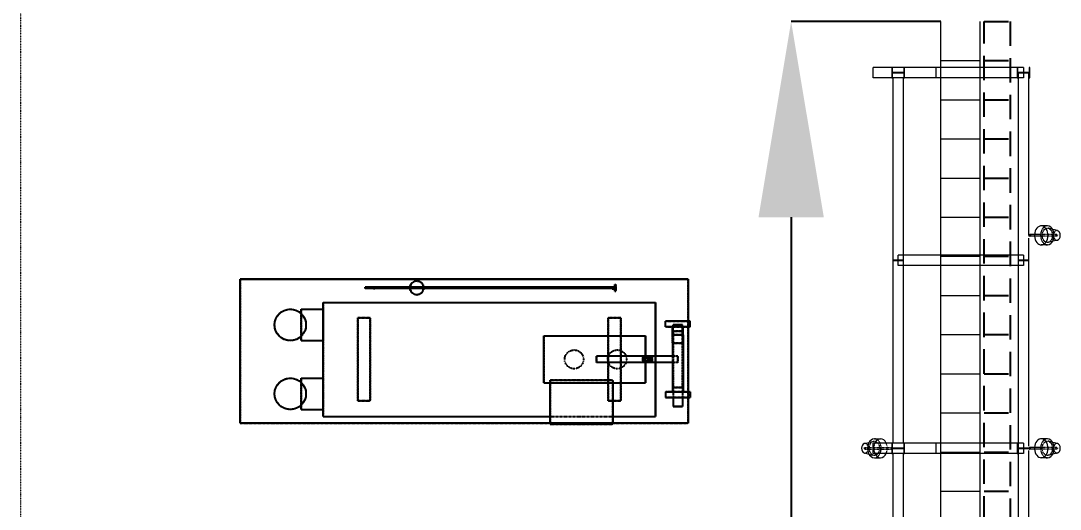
# Model space of a CAD drawing. Header units: inches. Extents: x 19 to 664121, y 34 to 210034.
# Drawn here: x 131674 to 147594, y 157165 to 164653 of the extents above; entities that cross this region are included whole.
import ezdxf

# ---------------------------------------------------------------- set-up
doc = ezdxf.new("R2010")
doc.units = ezdxf.units.IN
doc.header["$MEASUREMENT"] = 0
for name, pattern in [('CABLEROUTEALL-EMBED 1_DWG$0$HIDDEN2', [0.1875, 0.125, -0.0625]), ('DIVIDE2', [0.625, 0.25, -0.125, 0, -0.125, 0, -0.125]), ('LIGHTINGLAYOUTPROGRESSUNIT-EMBED 1_DWG$0$HIDDEN2', [0.1875, 0.125, -0.0625])]:
    doc.linetypes.add(name, pattern=pattern)
doc.layers.add('CABLE TRAY INSTRUMENTATION', color=7, linetype='Continuous')
doc.layers.add('CABLEROUTEALL-EMBED 1_DWG$0$DwgTemplate', color=7, linetype='Continuous')
for name, color, linetype, lineweight in [('Layout', 6, 'Continuous', 20), ('Pipe Rack Lighting', 1, 'Continuous', 5), ('REV.C CLOUD', 2, 'Continuous', 20)]:
    doc.layers.add(name, color=color, linetype=linetype, lineweight=lineweight)
doc.styles.get("Standard").update_dxf_attribs({"font": 'arial.ttf'})
doc.dimstyles.get("Standard").update_dxf_attribs({"dimtxt": 0.18, "dimasz": 0.18, "dimexe": 0.18, "dimexo": 0.0625, "dimgap": 0.09, "dimtad": 0, "dimtih": 1, "dimtoh": 1, "dimdec": 4, "dimzin": 0, "dimdsep": 46, "dimtxsty": 'Standard', "dimcen": 0.09, "dimadec": 0, "dimazin": 0, "dimtfac": 1, "dimtdec": 4, "dimtofl": 0, "dimtmove": 0, "dimatfit": 3, "dimfxl": 1, "dimtolj": 1, "dimtzin": 0, "dimarcsym": 0})

# ---------------------------------------------------------------- blocks, each defined once
blk = doc.blocks.new('*D63')
at = {"color": 4, "lineweight": -2, "transparency": 16777216}
for p, q in [((145765, 164642), (143473, 164642)), ((143473, 161642), (143473, 146589)), ((143473, 125592), (143473, 140927)), ((145765, 122592), (143473, 122592))]:
    blk.add_line(p, q, dxfattribs=at)
at = {"color": 4, "transparency": 16777216}
for points in [[(142973, 161642), (143973, 161642), (143473, 164642)], [(142973, 125592), (143973, 125592), (143473, 122592)]]:
    blk.add_solid(points, dxfattribs=at)
at = {"layer": 'Defpoints', "color": 0, "transparency": 16777216}
for p in [(145765, 164642), (143473, 122592), (145765, 122592)]:
    blk.add_point(p, dxfattribs=at)
at = {"transparency": 16777216, "insert": (143473, 143758), "char_height": 1500, "attachment_point": 5, "rotation": 90}
blk.add_mtext('\\A1;42.1m', dxfattribs=at)

msp = doc.modelspace()

# ---------------------------------------------------------------- linework, layer by layer
at = {"layer": 'CABLE TRAY INSTRUMENTATION', "color": 6, "linetype": 'CABLEROUTEALL-EMBED 1_DWG$0$HIDDEN2', "ltscale": 3000}
for p, q in [((146426.89, 123242.19), (146426.89, 164642.19)), ((146426.89, 164642.19), (146826.89, 164642.19)), ((146826.89, 164642.19), (146826.89, 142665.71)), ((146426.89, 164042.19), (146826.89, 164042.19)), ((146426.89, 164042.19), (146826.89, 164042.19)), ((146426.89, 163442.19), (146826.89, 163442.19)), ((146426.89, 162842.19), (146826.89, 162842.19)), ((146426.89, 162842.19), (146826.89, 162842.19)), ((146426.89, 162242.19), (146826.89, 162242.19)), ((146426.89, 161642.19), (146826.89, 161642.19)), ((146426.89, 161042.19), (146826.89, 161042.19)), ((146426.89, 160442.19), (146826.89, 160442.19)), ((146426.89, 159842.19), (146826.89, 159842.19)), ((146426.89, 159242.19), (146826.89, 159242.19)), ((146426.89, 159242.19), (146826.89, 159242.19)), ((146426.89, 159242.19), (146826.89, 159242.19)), ((146426.89, 158642.19), (146826.89, 158642.19)), ((146426.89, 158042.19), (146826.89, 158042.19)), ((146426.89, 158042.19), (146826.89, 158042.19)), ((146426.89, 157442.19), (146826.89, 157442.19))]:
    msp.add_line(p, q, dxfattribs=at)
at = {"layer": 'CABLEROUTEALL-EMBED 1_DWG$0$DwgTemplate', "color": 252, "linetype": 'Continuous'}
for p, q in [((135034.03, 158483.72), (135034.03, 160691.47)), ((135034.03, 158483.72), (135034.03, 160691.47)), ((135034.03, 160691.47), (141897.25, 160691.47)), ((141897.25, 160691.47), (135034.03, 160691.47)), ((141897.25, 160691.47), (141897.25, 160383.34)), ((141897.25, 160691.47), (141897.25, 160383.34)), ((136949.01, 160547.01), (136949.01, 160571)), ((136949.01, 160571), (136949.01, 160547.01)), ((137091.4, 160571), (136949.01, 160571)), ((137091.4, 160547.01), (136949.01, 160547.01)), ((137091.4, 160559), (137091.4, 160571)), ((137091.4, 160571), (137091.4, 160559)), ((138339.26, 160571), (137091.4, 160571)), ((137091.4, 160547.01), (137091.4, 160559)), ((137091.4, 160559), (137091.4, 160547.01)), ((138339.26, 160547.01), (137091.4, 160547.01)), ((140729.52, 160571), (138339.26, 160571)), ((140729.52, 160547.01), (138339.26, 160547.01)), ((140729.52, 160542.97), (140729.52, 160575.03)), ((140729.52, 160575.03), (140774.86, 160575.03)), ((140729.52, 160542.97), (140729.52, 160575.03)), ((140729.52, 160575.03), (140774.86, 160575.03)), ((140729.52, 160542.97), (140774.86, 160542.97)), ((140729.52, 160542.97), (140774.86, 160542.97)), ((140774.86, 160507.19), (140774.86, 160610.81)), ((140774.86, 160610.81), (140787.12, 160610.81)), ((140774.86, 160507.19), (140774.86, 160610.81)), ((140774.86, 160610.81), (140787.12, 160610.81)), ((140774.86, 160507.19), (140787.12, 160507.19)), ((140774.86, 160507.19), (140787.12, 160507.19)), ((140787.12, 160507.19), (140787.12, 160610.81)), ((140787.12, 160507.19), (140787.12, 160610.81)), ((140788.58, 160571), (140787.12, 160571)), ((140788.58, 160547.01), (140787.12, 160547.01)), ((140788.58, 160571), (140788.58, 160547.01)), ((140788.58, 160571), (140788.58, 160547.01)), ((136305.88, 158589.31), (136305.88, 160336.31)), ((136305.88, 158589.31), (136305.88, 160336.31)), ((136305.88, 160336.31), (141393.31, 160336.31)), ((141393.31, 160336.31), (141393.31, 158589.31)), ((141393.31, 158589.31), (141393.31, 160336.31)), ((141897.25, 160350.71), (141897.25, 160048.34)), ((141897.25, 160350.71), (141897.25, 160048.34)), ((135969.92, 160162.12), (135969.92, 160230.72)), ((135969.92, 160162.12), (135969.92, 160230.72)), ((135969.92, 160230.72), (136305.88, 160230.72)), ((141927.83, 160048.34), (141549.92, 160048.34)), ((141549.92, 159959.96), (141549.92, 160048.34)), ((141927.83, 160048.34), (141549.92, 160048.34)), ((141549.92, 159959.96), (141549.92, 160048.34)), ((141927.83, 159959.96), (141927.83, 160048.34)), ((141927.83, 159959.96), (141927.83, 160048.34)), ((141666.88, 159959.96), (141549.92, 159959.96)), ((141666.88, 159959.96), (141549.92, 159959.96)), ((141658.11, 159837.57), (141658.11, 159959.96)), ((141658.11, 159837.57), (141658.11, 159959.96)), ((141666.88, 159990.19), (141738.87, 159990.19)), ((141738.87, 159990.19), (141666.88, 159990.19)), ((141666.88, 159837.57), (141666.88, 159990.19)), ((141738.87, 159990.19), (141810.86, 159990.19)), ((141810.86, 159990.19), (141738.87, 159990.19)), ((141810.86, 159837.57), (141810.86, 159990.19)), ((141927.83, 159959.96), (141810.86, 159959.96)), ((141927.83, 159959.96), (141810.86, 159959.96)), ((141819.64, 159837.57), (141819.64, 159959.96)), ((141819.64, 159837.57), (141819.64, 159959.96)), ((141897.25, 159959.96), (141897.25, 158966.06)), ((141897.25, 159959.96), (141897.25, 158966.06)), ((135969.92, 159750.77), (135969.92, 159819.37)), ((135969.92, 159750.77), (135969.92, 159819.37)), ((135969.92, 159750.77), (136305.88, 159750.77)), ((139684.7, 159102.85), (139684.7, 159822.77)), ((139684.7, 159102.85), (139684.7, 159822.77)), ((139684.7, 159822.77), (141239.73, 159822.77)), ((141239.73, 159822.77), (141239.73, 159102.85)), ((141239.73, 159102.85), (141239.73, 159822.77)), ((141658.11, 159837.57), (141819.64, 159837.57)), ((141658.11, 159837.57), (141658.11, 159510.8)), ((141658.11, 159837.57), (141819.64, 159837.57)), ((141658.11, 159837.57), (141658.11, 159510.8)), ((141819.64, 159837.57), (141819.64, 158966.06)), ((141819.64, 159837.57), (141819.64, 158966.06)), ((141239.73, 159500.11), (141323.07, 159500.11)), ((141239.73, 159500.11), (141323.07, 159500.11)), ((141239.73, 159486.46), (141284.68, 159486.46)), ((141239.73, 159486.46), (141284.68, 159486.46)), ((141239.73, 159439.16), (141284.68, 159439.16)), ((141239.73, 159439.16), (141284.68, 159439.16)), ((141239.73, 159425.5), (141323.07, 159425.5)), ((141239.73, 159425.5), (141323.07, 159425.5)), ((141284.68, 159436.11), (141284.68, 159489.5)), ((141284.68, 159489.5), (141304.49, 159489.5)), ((141284.68, 159436.11), (141284.68, 159489.5)), ((141284.68, 159489.5), (141304.49, 159489.5)), ((141284.68, 159436.11), (141304.49, 159436.11)), ((141284.68, 159436.11), (141304.49, 159436.11)), ((141304.49, 159436.11), (141304.49, 159489.5)), ((141304.49, 159436.11), (141304.49, 159489.5)), ((141323.07, 159422.46), (141323.07, 159503.16)), ((141323.07, 159503.16), (141344.4, 159503.16)), ((141323.07, 159422.46), (141323.07, 159503.16)), ((141323.07, 159503.16), (141344.4, 159503.16)), ((141323.07, 159422.46), (141344.4, 159422.46)), ((141323.07, 159422.46), (141344.4, 159422.46)), ((141344.4, 159422.46), (141344.4, 159503.16)), ((141344.4, 159422.46), (141344.4, 159503.16)), ((141658.11, 159510.8), (141393.31, 159510.8)), ((141658.11, 159414.81), (141393.31, 159414.81)), ((141658.11, 159414.81), (141658.11, 158966.06)), ((141658.11, 159414.81), (141658.11, 158966.06)), ((135969.92, 159106.24), (135969.92, 159174.84)), ((135969.92, 159106.24), (135969.92, 159174.84)), ((135969.92, 159174.84), (136305.88, 159174.84)), ((139684.7, 159102.85), (141239.73, 159102.85)), ((139780.58, 158470.16), (139780.58, 159102.85)), ((139780.58, 158470.16), (139780.58, 159102.85)), ((140740.47, 159102.85), (140740.47, 158470.16)), ((140740.47, 159102.85), (140740.47, 158470.16)), ((141549.92, 158966.06), (141927.83, 158966.06)), ((141549.92, 158966.06), (141549.92, 158877.68)), ((141549.92, 158966.06), (141927.83, 158966.06)), ((141549.92, 158966.06), (141549.92, 158877.68)), ((141927.83, 158966.06), (141927.83, 158877.68)), ((141927.83, 158966.06), (141927.83, 158877.68)), ((135969.92, 158694.89), (135969.92, 158763.49)), ((135969.92, 158694.89), (135969.92, 158763.49)), ((141549.92, 158877.68), (141927.83, 158877.68)), ((141549.92, 158877.68), (141927.83, 158877.68)), ((141666.88, 158877.68), (141666.88, 158742.34)), ((141810.86, 158742.34), (141666.88, 158742.34)), ((141666.88, 158742.34), (141810.86, 158742.34)), ((141810.86, 158877.68), (141810.86, 158742.34)), ((141897.25, 158877.68), (141897.25, 158483.72)), ((141897.25, 158877.68), (141897.25, 158483.72)), ((135969.92, 158694.89), (136305.88, 158694.89)), ((136305.88, 158589.31), (139780.58, 158589.31)), ((140740.47, 158589.31), (141393.31, 158589.31)), ((139780.58, 158483.72), (135034.03, 158483.72)), ((139780.58, 158483.72), (135034.03, 158483.72)), ((140740.47, 158470.16), (139780.58, 158470.16)), ((140740.47, 158470.16), (139780.58, 158470.16)), ((141897.25, 158483.72), (140740.47, 158483.72)), ((141897.25, 158483.72), (140740.47, 158483.72))]:
    msp.add_line(p, q, dxfattribs=at)
at = {"layer": 'CABLEROUTEALL-EMBED 1_DWG$0$DwgTemplate', "color": 252, "linetype": 'CABLEROUTEALL-EMBED 1_DWG$0$HIDDEN2'}
for p, q in [((135034.03, 160691.47), (135034.03, 158483.72)), ((135034.03, 160691.47), (135034.03, 158483.72)), ((141897.25, 160691.47), (135034.03, 160691.47)), ((141897.25, 160691.47), (135034.03, 160691.47)), ((141897.25, 158483.72), (141897.25, 160691.47)), ((141897.25, 158483.72), (141897.25, 160691.47)), ((136949.01, 160571), (136949.01, 160559)), ((136949.01, 160559), (136949.01, 160571)), ((136949.01, 160559), (136949.01, 160547.01)), ((136949.01, 160547.01), (136949.01, 160559)), ((137091.4, 160571), (137091.4, 160547.01)), ((137091.4, 160547.01), (137091.4, 160571)), ((138339.26, 160571), (137091.4, 160571)), ((138339.26, 160547.01), (137091.4, 160547.01)), ((138339.26, 160547.01), (138339.26, 160571)), ((138339.26, 160571), (138339.26, 160559)), ((138339.26, 160547.01), (138339.26, 160571)), ((138339.26, 160571), (138339.26, 160559)), ((138339.26, 160559), (138339.26, 160547.01)), ((138339.26, 160559), (138339.26, 160547.01)), ((139225.97, 160547.01), (139225.97, 160571)), ((139225.97, 160571), (139225.97, 160559)), ((139225.97, 160559), (139225.97, 160571)), ((139225.97, 160571), (139225.97, 160547.01)), ((140473.83, 160571), (139225.97, 160571)), ((139225.97, 160559), (139225.97, 160547.01)), ((139225.97, 160547.01), (139225.97, 160559)), ((140473.83, 160547.01), (139225.97, 160547.01)), ((140473.83, 160559), (140473.83, 160571)), ((140473.83, 160571), (140473.83, 160547.01)), ((140473.83, 160559), (140473.83, 160571)), ((140473.83, 160571), (140473.83, 160547.01)), ((140473.83, 160547.01), (140473.83, 160559)), ((140473.83, 160547.01), (140473.83, 160559)), ((140729.52, 160575.03), (140729.52, 160542.97)), ((140729.52, 160575.03), (140729.52, 160542.97)), ((140787.12, 160571), (140729.52, 160571)), ((140787.12, 160547.01), (140729.52, 160547.01)), ((140774.86, 160610.81), (140774.86, 160507.19)), ((140774.86, 160610.81), (140774.86, 160507.19)), ((140774.86, 160542.97), (140774.86, 160575.03)), ((140774.86, 160542.97), (140774.86, 160575.03)), ((140787.12, 160610.81), (140787.12, 160507.19)), ((140787.12, 160610.81), (140787.12, 160507.19)), ((140788.58, 160559), (140788.58, 160571)), ((140788.58, 160559), (140788.58, 160571)), ((140788.58, 160547.01), (140788.58, 160559)), ((140788.58, 160547.01), (140788.58, 160559)), ((136305.88, 160336.31), (136305.88, 158589.31)), ((136305.88, 160336.31), (136305.88, 158589.31)), ((141393.31, 158589.31), (141393.31, 160336.31)), ((141393.31, 160336.31), (141393.31, 158589.31)), ((141897.25, 160383.34), (141897.25, 160350.71)), ((141897.25, 160383.34), (141897.25, 160350.71)), ((135969.92, 160230.72), (135969.92, 159750.77)), ((135969.92, 160230.72), (135969.92, 159750.77)), ((135969.92, 159819.37), (135969.92, 160162.12)), ((135969.92, 159819.37), (135969.92, 160162.12)), ((136305.88, 160230.72), (136305.88, 159750.77)), ((136305.88, 159750.77), (136305.88, 160230.72)), ((136833.82, 160101.14), (136833.82, 158824.48)), ((136833.82, 160101.14), (136833.82, 158824.48)), ((137025.8, 160101.14), (136833.82, 160101.14)), ((137025.8, 160101.14), (136833.82, 160101.14)), ((136833.82, 160101.14), (137025.8, 160101.14)), ((136833.82, 160101.14), (137025.8, 160101.14)), ((136833.82, 158824.48), (136833.82, 160101.14)), ((136833.82, 158824.48), (136833.82, 160101.14)), ((137025.8, 160101.14), (137025.8, 158824.48)), ((137025.8, 160101.14), (137025.8, 158824.48)), ((137025.8, 158824.48), (137025.8, 160101.14)), ((137025.8, 158824.48), (137025.8, 160101.14)), ((140671.66, 160101.14), (140863.64, 160101.14)), ((140671.66, 160101.14), (140863.64, 160101.14)), ((140671.66, 158824.48), (140671.66, 160101.14)), ((140671.66, 158824.48), (140671.66, 160101.14)), ((140863.64, 160101.14), (140671.66, 160101.14)), ((140863.64, 160101.14), (140671.66, 160101.14)), ((140671.66, 160101.14), (140671.66, 158824.48)), ((140671.66, 160101.14), (140671.66, 158824.48)), ((140863.64, 158824.48), (140863.64, 160101.14)), ((140863.64, 158824.48), (140863.64, 160101.14)), ((140863.64, 160101.14), (140863.64, 158824.48)), ((140863.64, 160101.14), (140863.64, 158824.48)), ((141549.92, 160048.34), (141927.83, 160048.34)), ((141549.92, 160048.34), (141927.83, 160048.34)), ((141897.25, 160048.34), (141897.25, 159959.96)), ((141897.25, 160048.34), (141897.25, 159959.96)), ((141549.92, 159959.96), (141927.83, 159959.96)), ((141549.92, 159959.96), (141927.83, 159959.96)), ((141819.64, 159959.96), (141658.11, 159959.96)), ((141819.64, 159959.96), (141658.11, 159959.96)), ((141810.86, 159990.19), (141666.88, 159990.19)), ((141666.88, 159990.19), (141810.86, 159990.19)), ((141810.86, 159959.96), (141666.88, 159959.96)), ((141810.86, 159959.96), (141666.88, 159959.96)), ((141738.87, 159894.21), (141666.88, 159894.21)), ((141666.88, 159894.21), (141810.86, 159894.21)), ((141738.87, 159894.21), (141666.88, 159894.21)), ((141666.88, 159894.21), (141810.86, 159894.21)), ((141666.88, 159894.21), (141666.88, 159030.3)), ((141810.86, 159894.21), (141738.87, 159894.21)), ((141810.86, 159894.21), (141738.87, 159894.21)), ((141810.86, 159894.21), (141810.86, 159030.3)), ((139684.7, 159822.77), (139684.7, 159102.85)), ((139684.7, 159822.77), (139684.7, 159102.85)), ((141239.73, 159102.85), (141239.73, 159822.77)), ((141239.73, 159822.77), (141239.73, 159102.85)), ((141658.11, 159712.38), (141658.11, 159837.57)), ((141819.64, 159837.57), (141658.11, 159837.57)), ((141819.64, 159837.57), (141658.11, 159837.57)), ((141658.11, 159712.38), (141658.11, 159837.57)), ((141658.11, 159712.38), (141819.64, 159712.38)), ((141819.64, 159712.38), (141658.11, 159712.38)), ((141658.11, 159712.38), (141819.64, 159712.38)), ((141819.64, 159712.38), (141658.11, 159712.38)), ((141666.88, 159030.3), (141666.88, 159837.57)), ((141810.86, 159030.3), (141810.86, 159837.57)), ((141819.64, 159712.38), (141819.64, 159837.57)), ((141819.64, 159712.38), (141819.64, 159837.57)), ((140491.01, 159414.81), (140491.01, 159510.8)), ((140491.01, 159414.81), (140491.01, 159510.8)), ((140491.01, 159414.81), (140491.01, 159510.8)), ((140491.01, 159510.8), (140491.01, 159462.81)), ((140491.01, 159462.81), (140491.01, 159510.8)), ((140491.01, 159510.8), (140491.01, 159414.81)), ((141393.31, 159510.8), (140491.01, 159510.8)), ((141738.87, 159510.8), (140491.01, 159510.8)), ((140491.01, 159462.81), (140491.01, 159414.81)), ((140491.01, 159414.81), (140491.01, 159462.81)), ((141393.31, 159414.81), (140491.01, 159414.81)), ((141738.87, 159414.81), (140491.01, 159414.81)), ((141200.42, 159425.5), (141200.42, 159500.11)), ((141200.42, 159500.11), (141200.42, 159462.81)), ((141200.42, 159500.11), (141239.73, 159500.11)), ((141200.42, 159425.5), (141200.42, 159500.11)), ((141200.42, 159500.11), (141200.42, 159462.81)), ((141200.42, 159500.11), (141239.73, 159500.11)), ((141200.42, 159462.81), (141200.42, 159425.5)), ((141200.42, 159462.81), (141200.42, 159425.5)), ((141200.42, 159425.5), (141239.73, 159425.5)), ((141200.42, 159425.5), (141239.73, 159425.5)), ((141208.5, 159439.16), (141208.5, 159486.46)), ((141208.5, 159486.46), (141208.5, 159462.81)), ((141208.5, 159486.46), (141239.73, 159486.46)), ((141208.5, 159439.16), (141208.5, 159486.46)), ((141208.5, 159486.46), (141208.5, 159462.81)), ((141208.5, 159486.46), (141239.73, 159486.46)), ((141208.5, 159462.81), (141208.5, 159439.16)), ((141208.5, 159462.81), (141208.5, 159439.16)), ((141208.5, 159439.16), (141239.73, 159439.16)), ((141208.5, 159439.16), (141239.73, 159439.16)), ((141284.68, 159489.5), (141284.68, 159462.81)), ((141284.68, 159489.5), (141284.68, 159462.81)), ((141284.68, 159439.16), (141284.68, 159486.46)), ((141284.68, 159439.16), (141284.68, 159486.46)), ((141284.68, 159462.81), (141284.68, 159436.11)), ((141284.68, 159462.81), (141284.68, 159436.11)), ((141304.49, 159489.5), (141304.49, 159462.81)), ((141304.49, 159489.5), (141304.49, 159462.81)), ((141304.49, 159462.81), (141304.49, 159436.11)), ((141304.49, 159462.81), (141304.49, 159436.11)), ((141323.07, 159503.16), (141323.07, 159462.81)), ((141323.07, 159503.16), (141323.07, 159462.81)), ((141323.07, 159425.5), (141323.07, 159500.11)), ((141323.07, 159425.5), (141323.07, 159500.11)), ((141323.07, 159462.81), (141323.07, 159422.46)), ((141323.07, 159462.81), (141323.07, 159422.46)), ((141344.4, 159503.16), (141344.4, 159462.81)), ((141344.4, 159503.16), (141344.4, 159462.81)), ((141344.4, 159462.81), (141344.4, 159422.46)), ((141344.4, 159462.81), (141344.4, 159422.46)), ((141658.11, 159510.8), (141658.11, 159414.81)), ((141658.11, 159510.8), (141658.11, 159414.81)), ((141738.87, 159510.8), (141658.11, 159510.8)), ((141738.87, 159414.81), (141658.11, 159414.81)), ((141738.87, 159414.81), (141738.87, 159510.8)), ((141738.87, 159414.81), (141738.87, 159510.8)), ((141738.87, 159462.81), (141738.87, 159510.8)), ((141738.87, 159510.8), (141738.87, 159414.81)), ((141738.87, 159462.81), (141738.87, 159510.8)), ((141738.87, 159510.8), (141738.87, 159414.81)), ((141738.87, 159414.81), (141738.87, 159462.81)), ((141738.87, 159414.81), (141738.87, 159462.81)), ((135969.92, 159174.84), (135969.92, 158694.89)), ((135969.92, 159174.84), (135969.92, 158694.89)), ((135969.92, 158763.49), (135969.92, 159106.24)), ((135969.92, 158763.49), (135969.92, 159106.24)), ((136305.88, 159174.84), (136305.88, 158694.89)), ((136305.88, 158694.89), (136305.88, 159174.84)), ((139780.58, 159102.85), (139780.58, 159142.08)), ((139780.58, 159102.85), (139780.58, 159142.08)), ((139780.58, 159142.08), (139780.58, 158470.16)), ((139780.58, 159142.08), (139780.58, 158470.16)), ((139780.58, 159142.08), (140740.47, 159142.08)), ((140740.47, 159142.08), (139780.58, 159142.08)), ((140740.47, 159142.08), (139780.58, 159142.08)), ((140740.47, 159142.08), (139780.58, 159142.08)), ((140740.47, 159142.08), (140740.47, 159102.85)), ((140740.47, 159142.08), (140740.47, 159102.85)), ((140740.47, 158470.16), (140740.47, 159142.08)), ((140740.47, 158470.16), (140740.47, 159142.08)), ((141927.83, 158966.06), (141549.92, 158966.06)), ((141927.83, 158966.06), (141549.92, 158966.06)), ((141658.11, 158966.06), (141819.64, 158966.06)), ((141658.11, 158966.06), (141819.64, 158966.06)), ((141738.87, 159030.3), (141666.88, 159030.3)), ((141666.88, 159030.3), (141810.86, 159030.3)), ((141738.87, 159030.3), (141666.88, 159030.3)), ((141666.88, 159030.3), (141810.86, 159030.3)), ((141666.88, 159030.3), (141666.88, 158877.68)), ((141810.86, 159030.3), (141738.87, 159030.3)), ((141810.86, 159030.3), (141738.87, 159030.3)), ((141810.86, 159030.3), (141810.86, 158877.68)), ((141897.25, 158966.06), (141897.25, 158877.68)), ((141897.25, 158966.06), (141897.25, 158877.68)), ((136833.82, 158824.48), (137025.8, 158824.48)), ((136833.82, 158824.48), (137025.8, 158824.48)), ((137025.8, 158824.48), (136833.82, 158824.48)), ((137025.8, 158824.48), (136833.82, 158824.48)), ((140671.66, 158824.48), (140863.64, 158824.48)), ((140671.66, 158824.48), (140863.64, 158824.48)), ((140863.64, 158824.48), (140671.66, 158824.48)), ((140863.64, 158824.48), (140671.66, 158824.48)), ((141927.83, 158877.68), (141549.92, 158877.68)), ((141927.83, 158877.68), (141549.92, 158877.68)), ((141666.88, 158742.34), (141738.87, 158742.34)), ((141738.87, 158742.34), (141666.88, 158742.34)), ((141738.87, 158742.34), (141810.86, 158742.34)), ((141810.86, 158742.34), (141738.87, 158742.34)), ((139780.58, 158589.31), (140740.47, 158589.31)), ((135034.03, 158483.72), (141897.25, 158483.72)), ((141897.25, 158483.72), (135034.03, 158483.72)), ((140740.47, 158483.72), (139780.58, 158483.72)), ((140740.47, 158483.72), (139780.58, 158483.72)), ((139780.58, 158470.16), (140740.47, 158470.16)), ((140740.47, 158470.16), (139780.58, 158470.16))]:
    msp.add_line(p, q, dxfattribs=at)
for centre, radius in [((137738.83, 160559), 105.11), ((137738.83, 160559), 105.11), ((137085.6, 160559), 12), ((137085.6, 160559), 12), ((138339.26, 160559), 12), ((138339.26, 160559), 12), ((139220.16, 160559), 12), ((139220.16, 160559), 12), ((140473.83, 160559), 12), ((140473.83, 160559), 12), ((135801.94, 159990.75), 239.97), ((135801.94, 159990.75), 239.97), ((140148.44, 159462.81), 143.98), ((140148.44, 159462.81), 143.98), ((140148.44, 159462.81), 143.98), ((140148.44, 159462.81), 143.98), ((140808.58, 159462.81), 143.98), ((140808.58, 159462.81), 143.98), ((140808.58, 159462.81), 143.98), ((140808.58, 159462.81), 143.98), ((135801.94, 158934.87), 239.97), ((135801.94, 158934.87), 239.97)]:
    msp.add_circle(centre, radius, dxfattribs=at)
at = {"layer": 'CABLEROUTEALL-EMBED 1_DWG$0$DwgTemplate', "color": 252, "linetype": 'Continuous'}
for centre, radius in [((138339.26, 160559), 12), ((138339.26, 160559), 12), ((139220.16, 160559), 12), ((139220.16, 160559), 12), ((140473.83, 160559), 12), ((140473.83, 160559), 12), ((135801.94, 159990.75), 239.97), ((135801.94, 159990.75), 239.97), ((135801.94, 158934.87), 239.97), ((135801.94, 158934.87), 239.97)]:
    msp.add_circle(centre, radius, dxfattribs=at)
for centre, radius, start, end in [((137738.83, 160559), 105.11, 6.554904, 173.445096), ((137738.83, 160559), 105.11, 6.554904, 173.445096), ((137085.6, 160559), 12, 90, 298.935618), ((137085.6, 160559), 12, 90, 298.935618), ((137085.6, 160559), 12, 61.064382, 90), ((137085.6, 160559), 12, 61.064382, 90), ((137738.83, 160559), 105.11, 186.554904, 270), ((137738.83, 160559), 105.11, 186.554904, 270), ((137738.83, 160559), 105.11, 270, 353.445096), ((137738.83, 160559), 105.11, 270, 353.445096)]:
    msp.add_arc(centre, radius, start, end, dxfattribs=at)
at = {"layer": 'CABLEROUTEALL-EMBED 1_DWG$0$DwgTemplate', "color": 252, "linetype": 'CABLEROUTEALL-EMBED 1_DWG$0$HIDDEN2'}
for centre, radius, start, end in [((137085.6, 160559), 12, 298.935618, 61.064382), ((137085.6, 160559), 12, 298.935618, 61.064382), ((137738.83, 160559), 105.11, 173.445096, 186.554904), ((137738.83, 160559), 105.11, 173.445096, 186.554904), ((137738.83, 160559), 105.11, 353.445096, 6.554904), ((137738.83, 160559), 105.11, 353.445096, 6.554904)]:
    msp.add_arc(centre, radius, start, end, dxfattribs=at)
at = {"layer": 'Layout', "color": 251, "linetype": 'DIVIDE2', "ltscale": 10}
msp.add_line((131673.57, 122592.19), (131673.57, 170592.19), dxfattribs=at)
at = {"layer": 'Layout', "color": 251, "linetype": 'Continuous'}
for p, q in [((144728.94, 163779.87), (144728.94, 163938.35)), ((145688.83, 163938.35), (144728.94, 163938.35)), ((144728.94, 163779.87), (144728.94, 163938.35)), ((145688.83, 163938.35), (144728.94, 163938.35)), ((145025.97, 163938.35), (145016.22, 163938.35)), ((145016.22, 163938.35), (145016.22, 163779.87)), ((145025.97, 163938.35), (145016.22, 163938.35)), ((145016.22, 163938.35), (145016.22, 163779.87)), ((145025.97, 163862.1), (145025.97, 163938.35)), ((145025.97, 163862.1), (145025.97, 163938.35)), ((145199.81, 163862.1), (145025.97, 163862.1)), ((145199.81, 163862.1), (145025.97, 163862.1)), ((145025.97, 163856.13), (145199.81, 163856.13)), ((145025.97, 163779.87), (145025.97, 163856.13)), ((145025.97, 163856.13), (145199.81, 163856.13)), ((145025.97, 163779.87), (145025.97, 163856.13)), ((145209.56, 163938.35), (145199.81, 163938.35)), ((145199.81, 163938.35), (145199.81, 163862.1)), ((145209.56, 163938.35), (145199.81, 163938.35)), ((145199.81, 163938.35), (145199.81, 163862.1)), ((145199.81, 163856.13), (145199.81, 163779.87)), ((145199.81, 163856.13), (145199.81, 163779.87)), ((145209.56, 163779.87), (145209.56, 163938.35)), ((145209.56, 163779.87), (145209.56, 163938.35)), ((145688.83, 163938.35), (145688.83, 163779.87)), ((147032.68, 163938.35), (145688.83, 163938.35)), ((145688.83, 163938.35), (145688.83, 163779.87)), ((146936, 163938.35), (146936, 163779.87)), ((146945.76, 163938.35), (146936, 163938.35)), ((146945.76, 163862.1), (146945.76, 163938.35)), ((147119.59, 163862.1), (146945.76, 163862.1)), ((146945.76, 163856.13), (147119.59, 163856.13)), ((146945.76, 163779.87), (146945.76, 163856.13)), ((146953.44, 160982.42), (146953.44, 163859.11)), ((146953.44, 163859.11), (147111.91, 163859.11)), ((147032.68, 163938.35), (147032.68, 163779.87)), ((147111.91, 161366.74), (147111.91, 163859.11)), ((147119.59, 163938.35), (147119.59, 163862.1)), ((147129.35, 163938.35), (147119.59, 163938.35)), ((147119.59, 163856.13), (147119.59, 163779.87)), ((147129.35, 163779.87), (147129.35, 163938.35)), ((145688.83, 163779.87), (144728.94, 163779.87)), ((145688.83, 163779.87), (144728.94, 163779.87)), ((145016.22, 163779.87), (145025.97, 163779.87)), ((145016.22, 163779.87), (145025.97, 163779.87)), ((145033.65, 160982.42), (145033.65, 163779.87)), ((145192.13, 160982.42), (145192.13, 163779.87)), ((145199.81, 163779.87), (145209.56, 163779.87)), ((145199.81, 163779.87), (145209.56, 163779.87)), ((147032.68, 163779.87), (145688.83, 163779.87)), ((146936, 163779.87), (146945.76, 163779.87)), ((147119.59, 163779.87), (147129.35, 163779.87)), ((147111.91, 160982.42), (147111.91, 161320.73)), ((145192.13, 160982.42), (145033.65, 160982.42)), ((145033.65, 160979.44), (145192.13, 160979.44)), ((147032.68, 161058.68), (145112.89, 161058.68)), ((145112.89, 160900.2), (145112.89, 161058.68)), ((147111.91, 160982.42), (146953.44, 160982.42)), ((146953.44, 160979.44), (147111.91, 160979.44)), ((147032.68, 161058.68), (147032.68, 160900.2)), ((147032.68, 160900.2), (145112.89, 160900.2))]:
    msp.add_line(p, q, dxfattribs=at)
at = {"layer": 'Layout', "color": 252, "linetype": 'Continuous'}
for p, q in [((145033.65, 158179), (145033.65, 160979.44)), ((145192.13, 158179), (145192.13, 160979.44)), ((146953.44, 158099.76), (146953.44, 160979.44)), ((147111.91, 158131.76), (147111.91, 160979.44)), ((144728.94, 158020.52), (144728.94, 158179)), ((145688.83, 158179), (144728.94, 158179)), ((145025.97, 158179), (145016.22, 158179)), ((145016.22, 158179), (145016.22, 158020.52)), ((145025.97, 158102.75), (145025.97, 158179)), ((145199.81, 158102.75), (145025.97, 158102.75)), ((145025.97, 158020.52), (145025.97, 158096.77)), ((145025.97, 158096.77), (145199.81, 158096.77)), ((145209.56, 158179), (145199.81, 158179)), ((145199.81, 158179), (145199.81, 158102.75)), ((145199.81, 158096.77), (145199.81, 158020.52)), ((145209.56, 158020.52), (145209.56, 158179)), ((145688.83, 158179), (145688.83, 158020.52)), ((147032.68, 158179), (145688.83, 158179)), ((146936, 158179), (146936, 158020.52)), ((146945.76, 158179), (146936, 158179)), ((146945.76, 158102.75), (146945.76, 158179)), ((147111.58, 158102.75), (146945.76, 158102.75)), ((146945.76, 158096.77), (147111.58, 158096.77)), ((146945.76, 158020.52), (146945.76, 158096.77)), ((147111.58, 158099.76), (146953.44, 158099.76)), ((146953.44, 155223.07), (146953.44, 158099.76)), ((146953.44, 158099.76), (147111.58, 158099.76)), ((147032.68, 158179), (147032.68, 158020.52)), ((145688.83, 158020.52), (144728.94, 158020.52)), ((145016.22, 158020.52), (145025.97, 158020.52)), ((145033.65, 155223.07), (145033.65, 158020.52)), ((145192.13, 155223.07), (145192.13, 158020.52)), ((145199.81, 158020.52), (145209.56, 158020.52)), ((147032.68, 158020.52), (145688.83, 158020.52)), ((146936, 158020.52), (146945.76, 158020.52)), ((147111.91, 155223.07), (147111.91, 158067.76))]:
    msp.add_line(p, q, dxfattribs=at)
at = {"layer": 'Pipe Rack Lighting', "color": 252, "linetype": 'Continuous'}
for p, q in [((147397.61, 161509.68), (147304.51, 161509.68)), ((147551.66, 161435.36), (147478.78, 161454.07)), ((147304.51, 161375.58), (147128.66, 161375.58)), ((147304.51, 161351.2), (147128.66, 161351.2)), ((147551.66, 161291.42), (147478.78, 161272.72)), ((147397.61, 161217.11), (147304.51, 161217.11)), ((144593.9, 158171.73), (144666.78, 158190.43)), ((144747.96, 158246.05), (144841.05, 158246.05)), ((147304.51, 158111.95), (147129.35, 158111.95)), ((147397.61, 158246.05), (147304.51, 158246.05)), ((147551.66, 158171.73), (147478.78, 158190.43)), ((144593.9, 158027.79), (144666.78, 158009.09)), ((144747.96, 157953.47), (144841.05, 157953.47)), ((147304.51, 158087.57), (147129.35, 158087.57)), ((147397.61, 157953.47), (147304.51, 157953.47)), ((147551.66, 158027.79), (147478.78, 158009.09))]:
    msp.add_line(p, q, dxfattribs=at)
at = {"layer": 'Pipe Rack Lighting', "color": 252, "linetype": 'LIGHTINGLAYOUTPROGRESSUNIT-EMBED 1_DWG$0$HIDDEN2'}
for p, q in [((147478.78, 161454.07), (147411.46, 161471.35)), ((147542.43, 161375.58), (147304.51, 161375.58)), ((147542.43, 161351.2), (147304.51, 161351.2)), ((147478.78, 161272.72), (147411.46, 161255.44)), ((144603.14, 158111.95), (144841.05, 158111.95)), ((144666.78, 158190.43), (144734.1, 158207.71)), ((144841.05, 158111.95), (145016.9, 158111.95)), ((147129.35, 158111.95), (147128.66, 158111.95)), ((147542.43, 158111.95), (147304.51, 158111.95)), ((147478.78, 158190.43), (147411.46, 158207.71)), ((144603.14, 158087.57), (144841.05, 158087.57)), ((144666.78, 158009.09), (144734.1, 157991.81)), ((144841.05, 158087.57), (145016.9, 158087.57)), ((147129.35, 158087.57), (147128.66, 158087.57)), ((147542.43, 158087.57), (147304.51, 158087.57)), ((147478.78, 158009.09), (147411.46, 157991.81))]:
    msp.add_line(p, q, dxfattribs=at)
at = {"layer": 'Pipe Rack Lighting', "color": 252, "linetype": 'Continuous'}
for centre, major_axis, start_param, end_param in [((147304.51, 161363.39), (0, 146.29), 3.14159265, 7.77055155), ((147397.61, 161363.39), (0, 146.29), 3.14159265, 6.28318531), ((147542.43, 161363.39), (0, 73.14), 3.321127, 6.10365096), ((147304.51, 161363.39), (0, -146.29), 4.79581907, 6.28318531), ((144603.14, 158099.76), (0, -73.14), 3.321127, 6.10365096), ((144747.96, 158099.76), (0, -146.29), 3.14159265, 6.28318531), ((144841.05, 158099.76), (0, 146.29), 0, 0.99837775), ((144841.05, 158099.76), (0, 146.29), 5.28480755, 6.28318531), ((147128.66, 158099.76), (0, -15.24), 4.14212359, 4.51511185), ((147128.66, 158099.76), (0, -15.24), 4.14212359, 4.51511185), ((147128.66, 158099.76), (0, -15.24), 4.90966611, 5.28265438), ((147128.66, 158099.76), (0, -15.24), 4.90966611, 5.28265438), ((147128.66, 158099.76), (0, -15.24), 0.06338138, 3.07821128), ((147128.66, 158099.76), (0, -15.24), 0.06338138, 3.07821128), ((147128.66, 158099.76), (0, 12.19), 3.22084929, 6.20392867), ((147304.51, 158099.76), (0, 146.29), 3.14159265, 7.77055155), ((147397.61, 158099.76), (0, 146.29), 3.14159265, 6.28318531), ((147542.43, 158099.76), (0, 73.14), 3.321127, 6.10365096), ((144841.05, 158099.76), (0, -146.29), 5.28480755, 7.28156306), ((147304.51, 158099.76), (0, -146.29), 4.79581907, 6.28318531)]:
    msp.add_ellipse(centre, major_axis=major_axis, ratio=0.70710678, start_param=start_param, end_param=end_param, dxfattribs=at)
at = {"layer": 'Pipe Rack Lighting', "color": 252, "linetype": 'LIGHTINGLAYOUTPROGRESSUNIT-EMBED 1_DWG$0$HIDDEN2'}
for centre, major_axis, start_param, end_param in [((147397.61, 161363.39), (0, -146.29), 3.14159265, 6.28318531), ((147542.43, 161363.39), (0, -73.14), 2.9620583, 6.28318531), ((147304.51, 161363.39), (0, 146.29), 1.48736624, 1.65422641), ((147542.43, 161363.39), (0, -73.14), 0, 0.17953435), ((144603.14, 158099.76), (0, 73.14), 2.9620583, 6.28318531), ((144603.14, 158099.76), (0, 73.14), 0, 0.17953435), ((144841.05, 158099.76), (0, 146.29), 0.99837775, 2.1432149), ((144747.96, 158099.76), (0, 146.29), 3.14159265, 6.28318531), ((144841.05, 158099.76), (0, -146.29), 1.65422641, 2.1432149), ((144841.05, 158099.76), (0, -146.29), 1.48736624, 1.65422641), ((147128.66, 158099.76), (0, -15.24), 4.51511185, 4.90966611), ((147128.66, 158099.76), (0, -15.24), 4.51511185, 4.90966611), ((147128.66, 158099.76), (0, -12.19), 3.06233602, 6.28318531), ((147128.66, 158099.76), (0, 15.24), 6.21980393, 7.28371624), ((147128.66, 158099.76), (0, 15.24), 6.21980393, 7.28371624), ((147128.66, 158099.76), (0, -15.24), 5.28265438, 6.28318531), ((147128.66, 158099.76), (0, -15.24), 5.28265438, 6.28318531), ((147304.51, 158099.76), (0, 146.29), 1.48736624, 1.65422641), ((147397.61, 158099.76), (0, -146.29), 3.14159265, 6.28318531), ((147542.43, 158099.76), (0, -73.14), 2.9620583, 6.28318531), ((144841.05, 158099.76), (0, -146.29), 0.99837775, 1.48736624), ((147128.66, 158099.76), (0, -12.19), 0, 0.07925664), ((147128.66, 158099.76), (0, -15.24), 0, 0.06338138), ((147128.66, 158099.76), (0, -15.24), 0, 0.06338138), ((147542.43, 158099.76), (0, -73.14), 0, 0.17953435)]:
    msp.add_ellipse(centre, major_axis=major_axis, ratio=0.70710678, start_param=start_param, end_param=end_param, dxfattribs=at)
for centre, major_axis in [((147397.61, 161363.39), (0, -109.72)), ((147542.43, 161363.39), (0, -12.19)), ((144603.14, 158099.76), (0, 12.19)), ((144747.96, 158099.76), (0, 109.72)), ((145016.9, 158099.76), (0, -15.24)), ((145016.9, 158099.76), (0, -15.24)), ((145016.9, 158099.76), (0, 12.19)), ((147397.61, 158099.76), (0, -109.72)), ((147542.43, 158099.76), (0, -12.19))]:
    msp.add_ellipse(centre, major_axis=major_axis, ratio=0.70710678, dxfattribs=at)
at = {"layer": 'Pipe Rack Lighting', "color": 252, "linetype": 'Continuous'}
for major_axis in [(0, -15.24), (0, -15.24), (0, -12.19)]:
    msp.add_ellipse((147128.66, 161363.39), major_axis=major_axis, ratio=0.70710678, dxfattribs=at)
at = {"layer": 'REV.C CLOUD', "color": 3}
for p, q in [((145765.03, 122672.19), (145765.03, 164642.19)), ((146365.03, 164642.19), (146365.03, 142665.71)), ((145765.03, 164042.19), (146365.03, 164042.19)), ((145765.03, 164042.19), (146365.03, 164042.19)), ((145765.03, 163442.19), (146365.03, 163442.19)), ((145765.03, 162842.19), (146365.03, 162842.19)), ((145765.03, 162842.19), (146365.03, 162842.19)), ((145765.03, 162242.19), (146365.03, 162242.19)), ((145765.03, 161642.19), (146365.03, 161642.19)), ((145765.03, 161042.19), (146365.03, 161042.19)), ((145765.03, 160442.19), (146365.03, 160442.19)), ((145765.03, 159842.19), (146365.03, 159842.19)), ((145765.03, 159242.19), (146365.03, 159242.19)), ((145765.03, 159242.19), (146365.03, 159242.19)), ((145765.03, 159242.19), (146365.03, 159242.19)), ((145765.03, 158642.19), (146365.03, 158642.19)), ((145765.03, 158042.19), (146365.03, 158042.19)), ((145765.03, 158042.19), (146365.03, 158042.19)), ((145765.03, 157442.19), (146365.03, 157442.19))]:
    msp.add_line(p, q, dxfattribs=at)

# ---------------------------------------------------------------- dimensions: what is measured, and where the dimension line sits
at = {"color": 252}
dim = msp.add_linear_dim(base=(143472.9313362, 122592.18582566), p1=(145765.02614312, 164642.18582619), p2=(145765.02614388, 122592.18582566), angle=90, dimstyle='Standard', override={"dimtxt": 1500, "dimasz": 3000, "dimtih": 0, "dimdec": 1, "dimlfac": 0.001, "dimpost": 'm', "dimclrd": 4, "dimclre": 4, "dimclrt": 256}, dxfattribs=at)
dim.commit()
dim.dimension.update_dxf_attribs({"geometry": '*D63', "text_midpoint": (143472.9313362, 143758.07436287), "dimtype": 160})

doc.saveas('drawing.dxf')
